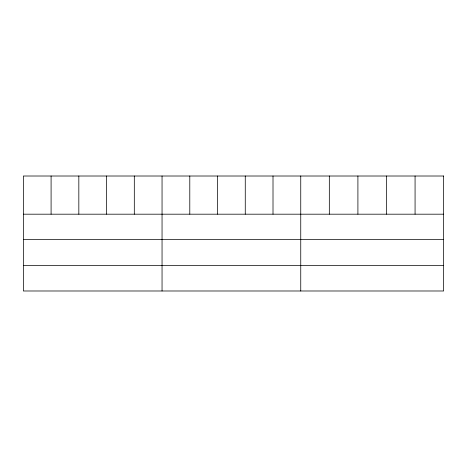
<?xml version="1.0" encoding="UTF-8"?>
<svg xmlns="http://www.w3.org/2000/svg" width="467" height="467" viewBox="0 0 467 467"><rect width="100%" height="100%" fill="white"/><g stroke="black" fill="none" stroke-linecap="round" stroke-linejoin="round"><path stroke-width="0.7" d="M23.35 214.19L443.65 214.19M23.35 239.53L443.65 239.53M23.35 265.641L443.65 265.641M415.07 176.012L415.07 214.19M386.489 176.012L386.489 214.19M357.909 176.012L357.909 214.19M329.328 176.012L329.328 214.19M300.748 176.012L300.748 290.988M273.008 176.012L273.008 214.19M245.268 176.012L245.268 214.19M217.529 176.012L217.529 214.19M189.789 176.012L189.789 214.19M162.049 176.012L162.049 290.988M134.309 176.012L134.309 214.19M106.569 176.012L106.569 214.19M78.83 176.012L78.83 214.19M51.09 176.012L51.09 214.19M443.65 176.012L23.35 176.012L23.35 290.988L443.65 290.988L443.65 176.012"/></g></svg>
